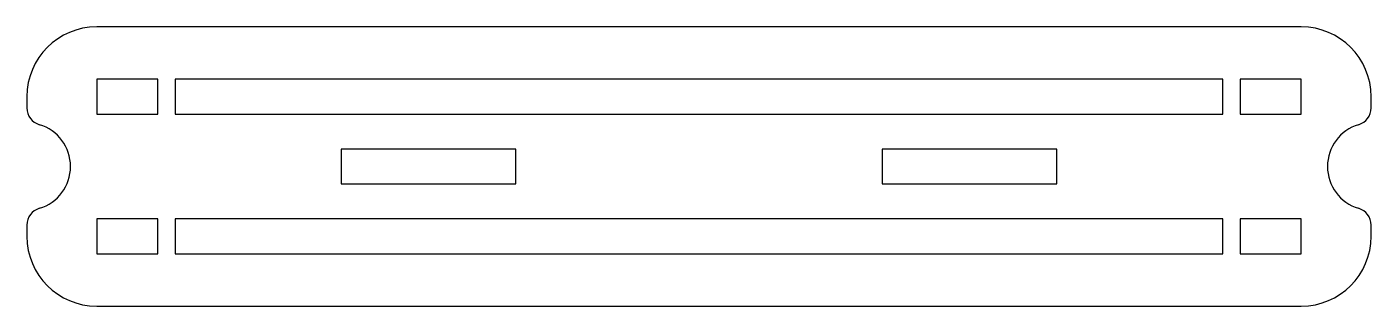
# Model space of a CAD drawing. Header units: millimetres. Extents: x -38.5 to 38.5, y -8 to 8.
import ezdxf

# ---------------------------------------------------------------- set-up
doc = ezdxf.new("R2010")
doc.units = ezdxf.units.MM

msp = doc.modelspace()

# ---------------------------------------------------------------- linework, layer by layer
at = {"color": 7, "linetype": 'Continuous', "lineweight": 25}
for p, q in [((34.5, 8), (-34.5, 8)), ((-34.5, 5), (-34.5, 3)), ((-31, 5), (-34.5, 5)), ((-31, 3), (-31, 5)), ((30, 5), (-30, 5)), ((-30, 5), (-30, 3)), ((30, 3), (30, 5)), ((31, 5), (31, 3)), ((34.5, 5), (31, 5)), ((34.5, 3), (34.5, 5)), ((-38.5, 4), (-38.5, 3.354)), ((38.5, 3.354), (38.5, 4)), ((-34.5, 3), (-31, 3)), ((-30, 3), (30, 3)), ((31, 3), (34.5, 3)), ((-10.5, 1), (-20.5, 1)), ((-20.5, 1), (-20.5, -1)), ((-10.5, -1), (-10.5, 1)), ((20.5, 1), (10.5, 1)), ((10.5, 1), (10.5, -1)), ((20.5, -1), (20.5, 1)), ((-20.5, -1), (-10.5, -1)), ((10.5, -1), (20.5, -1)), ((-31, -3), (-34.5, -3)), ((-34.5, -3), (-34.5, -5)), ((-31, -5), (-31, -3)), ((30, -3), (-30, -3)), ((-30, -3), (-30, -5)), ((30, -5), (30, -3)), ((34.5, -3), (31, -3)), ((31, -3), (31, -5)), ((34.5, -5), (34.5, -3)), ((-38.5, -3.354), (-38.5, -4)), ((38.5, -4), (38.5, -3.354)), ((-34.5, -5), (-31, -5)), ((-30, -5), (30, -5)), ((31, -5), (34.5, -5)), ((-34.5, -8), (34.5, -8))]:
    msp.add_line(p, q, dxfattribs=at)
for centre, radius, start, end in [((-34.5, 4), 4, 90, 180), ((34.5, 4), 4, 0, 90), ((-37.5, 3.354), 1, 180, 253.39845), ((37.5, 3.354), 1, 286.60155, 0), ((-38.5, 0), 2.5, 286.60155, 73.39845), ((38.5, 0), 2.5, 106.60155, 253.39845), ((-37.5, -3.354), 1, 106.60155, 180), ((37.5, -3.354), 1, 0, 73.39845), ((-34.5, -4), 4, 180, 270), ((34.5, -4), 4, 270, 0)]:
    msp.add_arc(centre, radius, start, end, dxfattribs=at)

doc.saveas('drawing.dxf')
